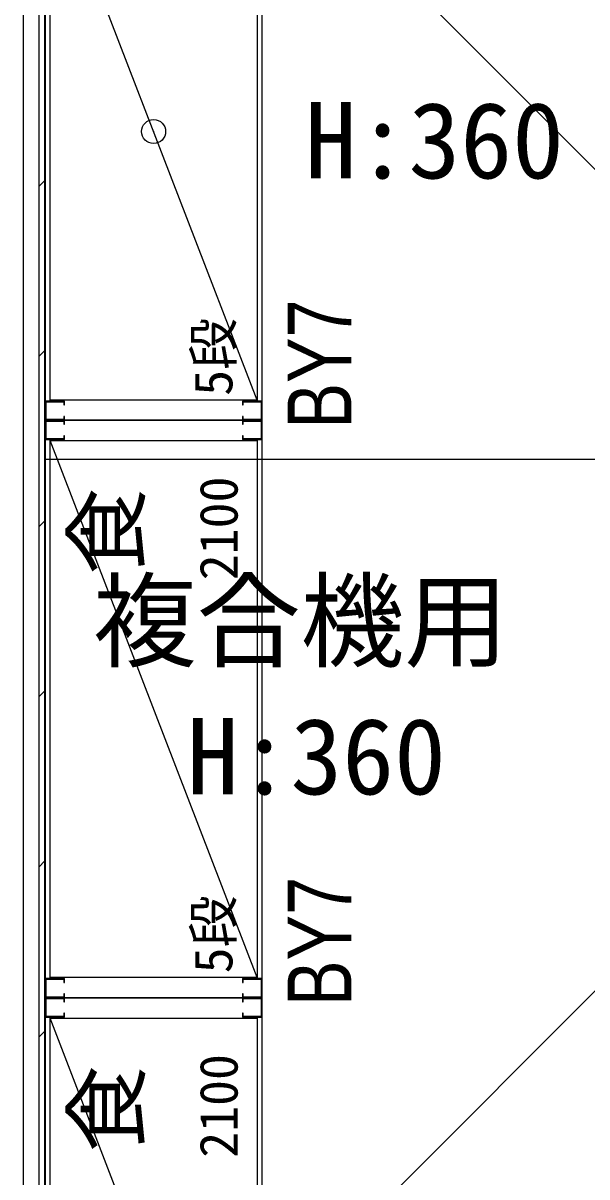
# Model space of a CAD drawing. Units: millimetres at full size, sheet at 1:100. Extents: x 3352 to 127672, y -40372 to 101181.
# Drawn here: x 65774 to 66946, y -5070 to -2672 of the extents above; entities that cross this region are included whole.
import ezdxf
from ezdxf.enums import TextEntityAlignment as Align

# ---------------------------------------------------------------- set-up
doc = ezdxf.new("R2010")
doc.units = ezdxf.units.MM
doc.header["$LTSCALE"] = 100
doc.header["$PDMODE"] = 32
doc.header["$PDSIZE"] = 50
doc.layers.add('0-0', color=134, linetype='Continuous', lineweight=18)
doc.styles.add('MS UI Gothic', font='')
doc.styles.add('ＭＳ ゴシック', font='')
doc.styles.add('ＭＳ Ｐゴシック', font='')
doc.styles.get('MS UI Gothic').set_extended_font_data('MS UI Gothic')
doc.styles.get('ＭＳ ゴシック').set_extended_font_data('MS Gothic')
doc.styles.get('ＭＳ Ｐゴシック').set_extended_font_data('MS PGothic')

msp = doc.modelspace()

# ---------------------------------------------------------------- linework, layer by layer
at = {"layer": '0-0', "color": 150}
msp.add_line((65773.8, 8506.7), (65773.8, -13048.3), dxfattribs=at)
at = {"layer": '0-0'}
for p, q in [((65818.8, -13058.2), (65818.8, 8461.7)), ((65806.3, 6439.5), (65806.3, -7170.8)), ((66260.3, -3455.7), (65830.3, -2339.7)), ((65806.3, -3011.7), (65818.8, -2999.2)), ((65806.3, -3365.2), (65818.8, -3352.7)), ((65858.8, -3496.2), (65821.8, -3496.2)), ((66260.3, -4655.7), (65830.3, -3539.7)), ((65818.8, -3578.6), (69649.8, -3578.6)), ((65806.3, -3718.8), (65818.8, -3706.3)), ((65806.3, -4072.4), (65818.8, -4059.9)), ((65806.3, -4425.9), (65818.8, -4413.4)), ((65858.8, -4696.2), (65821.8, -4696.2)), ((66260.3, -5855.7), (65830.3, -4739.7)), ((65806.3, -4779.5), (65818.8, -4767))]:
    msp.add_line(p, q, dxfattribs=at)
at = {"layer": '0-0', "color": 140}
for p, q in [((65773.8, -1787), (69719.8, -5733)), ((65773.8, -5872.6), (69719.8, -1926.6))]:
    msp.add_line(p, q, dxfattribs=at)
at = {"layer": '0-0'}
for points in [[(65820.3, -3497.7), (65820.3, -2297.7), (66270.3, -2297.7), (66270.3, -3497.7)], [(65830.3, -3455.7), (65830.3, -2339.7), (66260.3, -2339.7), (66260.3, -3455.7)], [(65820.3, -4697.7), (65820.3, -3497.7), (66270.3, -3497.7), (66270.3, -4697.7)], [(65830.3, -4655.7), (65830.3, -3539.7), (66260.3, -3539.7), (66260.3, -4655.7)], [(65820.3, -5897.7), (65820.3, -4697.7), (66270.3, -4697.7), (66270.3, -5897.7)], [(65830.3, -5855.7), (65830.3, -4739.7), (66260.3, -4739.7), (66260.3, -5855.7)]]:
    msp.add_lwpolyline(points, close=True, dxfattribs=at)
for points in [[(65858.8, -3459.2), (65858.8, -3465.7), (65860.3, -3465.7), (65860.3, -3457.7), (65820.3, -3457.7)], [(65821.8, -3496.2), (65821.8, -3459.2), (65858.8, -3459.2)], [(66270.3, -3457.7), (66230.3, -3457.7), (66230.3, -3465.7), (66231.8, -3465.7), (66231.8, -3459.2), (66268.8, -3459.2), (66268.8, -3496.2), (66231.8, -3496.2)], [(65820.3, -3537.7), (65860.3, -3537.7), (65860.3, -3529.7), (65858.8, -3529.7), (65858.8, -3536.2), (65821.8, -3536.2), (65821.8, -3499.2), (65858.8, -3499.2)], [(65860.3, -3497.7), (65860.3, -3489.7), (65858.8, -3489.7), (65858.8, -3496.2)], [(65858.8, -3499.2), (65858.8, -3505.7), (65860.3, -3505.7), (65860.3, -3497.7)], [(66231.8, -3496.2), (66231.8, -3489.7), (66230.3, -3489.7), (66230.3, -3497.7)], [(66230.3, -3497.7), (66230.3, -3505.7), (66231.8, -3505.7), (66231.8, -3499.2), (66268.8, -3499.2), (66268.8, -3536.2), (66231.8, -3536.2)], [(66231.8, -3536.2), (66231.8, -3529.7), (66230.3, -3529.7), (66230.3, -3537.7), (66270.3, -3537.7)], [(65858.8, -4659.2), (65858.8, -4665.7), (65860.3, -4665.7), (65860.3, -4657.7), (65820.3, -4657.7)], [(65821.8, -4696.2), (65821.8, -4659.2), (65858.8, -4659.2)], [(66270.3, -4657.7), (66230.3, -4657.7), (66230.3, -4665.7), (66231.8, -4665.7), (66231.8, -4659.2), (66268.8, -4659.2), (66268.8, -4696.2), (66231.8, -4696.2)], [(65860.3, -4697.7), (65860.3, -4689.7), (65858.8, -4689.7), (65858.8, -4696.2)], [(65858.8, -4699.2), (65858.8, -4705.7), (65860.3, -4705.7), (65860.3, -4697.7)], [(66231.8, -4696.2), (66231.8, -4689.7), (66230.3, -4689.7), (66230.3, -4697.7)], [(66230.3, -4697.7), (66230.3, -4705.7), (66231.8, -4705.7), (66231.8, -4699.2), (66268.8, -4699.2), (66268.8, -4736.2), (66231.8, -4736.2)], [(65820.3, -4737.7), (65860.3, -4737.7), (65860.3, -4729.7), (65858.8, -4729.7), (65858.8, -4736.2), (65821.8, -4736.2), (65821.8, -4699.2), (65858.8, -4699.2)], [(66231.8, -4736.2), (66231.8, -4729.7), (66230.3, -4729.7), (66230.3, -4737.7), (66270.3, -4737.7)]]:
    msp.add_lwpolyline(points, dxfattribs=at)
msp.add_point((66045.3, -2897.7), dxfattribs=at)

# ---------------------------------------------------------------- texts
at = {"layer": '0-0', "color": 230, "style": 'ＭＳ ゴシック'}
for s, p in [('H:360', (66359.8, -3042.6)), ('複合機用', (65918.6, -4041.3)), ('H:360', (66114.3, -4322.5))]:
    msp.add_text(s, height=158.4, dxfattribs=at).set_placement(p, align=Align.BOTTOM_LEFT)
at = {"layer": '0-0', "color": 191, "style": 'MS UI Gothic', "width": 0.8}
for p in [(66496.3, -3514.7), (66496.3, -4714.7)]:
    msp.add_text('BY7', height=132.6, rotation=90, dxfattribs=at).set_placement(p, align=Align.BOTTOM_LEFT)
at = {"layer": '0-0', "color": 5, "style": 'ＭＳ ゴシック'}
for p in [(66232.9, -3446.8), (66232.9, -4646.8)]:
    msp.add_text('5段', height=79.21, rotation=90, dxfattribs=at).set_placement(p, align=Align.BOTTOM_LEFT)
at = {"layer": '0-0', "color": 1, "style": 'ＭＳ Ｐゴシック'}
for p in [(66053.5, -3818.5), (66053.5, -5018.5)]:
    msp.add_text('食', height=132.6, rotation=90, dxfattribs=at).set_placement(p, align=Align.BOTTOM_LEFT)
at = {"layer": '0-0', "color": 7, "style": 'ＭＳ ゴシック'}
for p in [(66243.8, -3830.1), (66243.8, -5030.1)]:
    msp.add_text('2100', height=79.21, rotation=90, dxfattribs=at).set_placement(p, align=Align.BOTTOM_LEFT)

doc.saveas('drawing.dxf')
